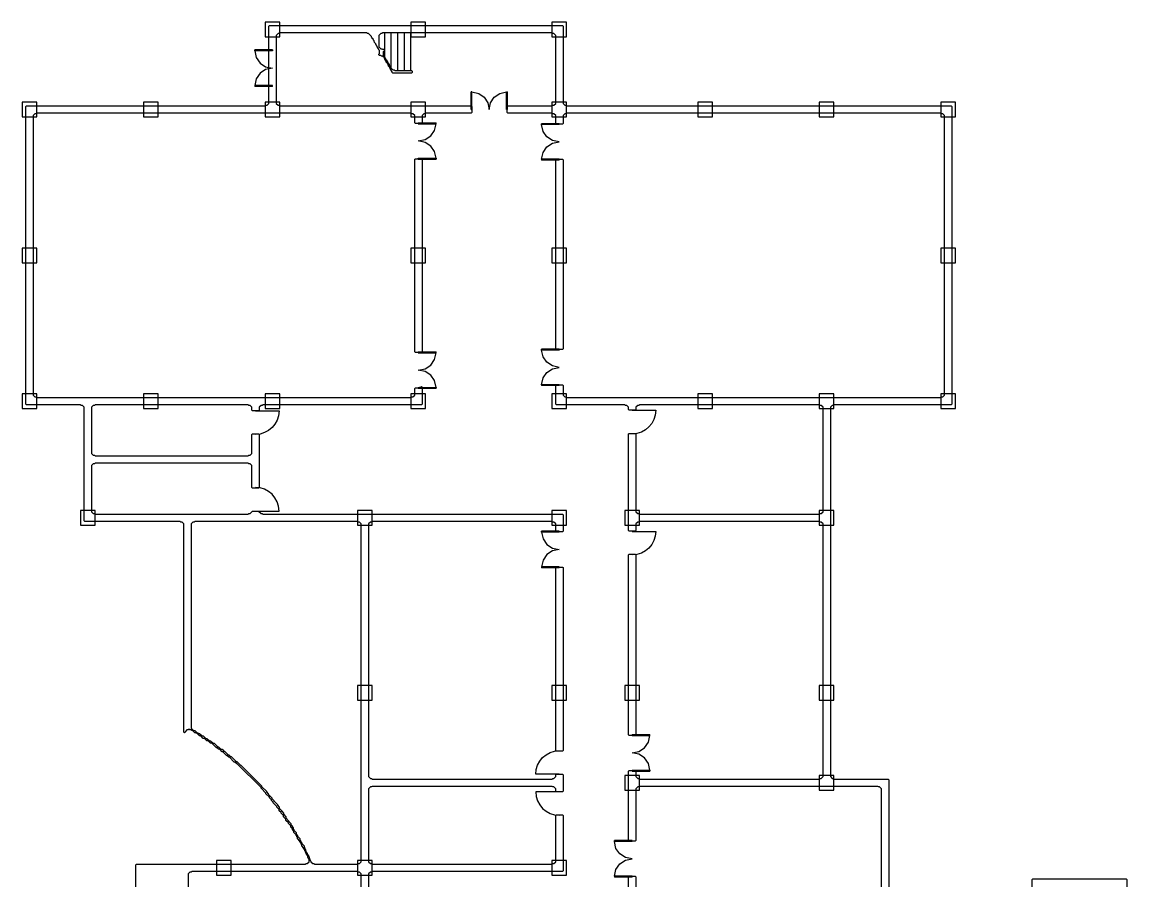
# Model space of a CAD drawing. Header units: metres. Extents: x 17250 to 146550, y 15000 to 99000.
# Drawn here: x 17250 to 62705, y 63666 to 99000 of the extents above; entities that cross this region are included whole.
import ezdxf

# ---------------------------------------------------------------- set-up
doc = ezdxf.new("R2010")
doc.units = ezdxf.units.M
for name, color, linetype in [('COL', 5, 'Continuous'), ('DOOR', 30, 'Continuous'), ('STAIR', 7, 'Continuous'), ('WALL', 8, 'Continuous')]:
    doc.layers.add(name, color=color, linetype=linetype)

msp = doc.modelspace()

# ---------------------------------------------------------------- linework, layer by layer
at = {"layer": 'COL'}
for points in [[(27250, 98400), (27850, 98400), (27850, 99000), (27250, 99000), (27250, 98400)], [(33250, 98400), (33850, 98400), (33850, 99000), (33250, 99000), (33250, 98400)], [(39050, 98400), (39650, 98400), (39650, 99000), (39050, 99000), (39050, 98400)], [(17250, 95100), (17850, 95100), (17850, 95700), (17250, 95700), (17250, 95100)], [(22250, 95100), (22850, 95100), (22850, 95700), (22250, 95700), (22250, 95100)], [(27250, 95100), (27850, 95100), (27850, 95700), (27250, 95700), (27250, 95100)], [(33250, 95100), (33850, 95100), (33850, 95700), (33250, 95700), (33250, 95100)], [(39050, 95100), (39650, 95100), (39650, 95700), (39050, 95700), (39050, 95100)], [(45050, 95100), (45650, 95100), (45650, 95700), (45050, 95700), (45050, 95100)], [(50050, 95100), (50650, 95100), (50650, 95700), (50050, 95700), (50050, 95100)], [(55050, 95100), (55650, 95100), (55650, 95700), (55050, 95700), (55050, 95100)], [(17250, 89100), (17850, 89100), (17850, 89700), (17250, 89700), (17250, 89100)], [(33250, 89100), (33850, 89100), (33850, 89700), (33250, 89700), (33250, 89100)], [(39050, 89100), (39650, 89100), (39650, 89700), (39050, 89700), (39050, 89100)], [(55050, 89100), (55650, 89100), (55650, 89700), (55050, 89700), (55050, 89100)], [(17250, 83100), (17850, 83100), (17850, 83700), (17250, 83700), (17250, 83100)], [(22250, 83100), (22850, 83100), (22850, 83700), (22250, 83700), (22250, 83100)], [(27250, 83100), (27850, 83100), (27850, 83700), (27250, 83700), (27250, 83100)], [(33250, 83100), (33850, 83100), (33850, 83700), (33250, 83700), (33250, 83100)], [(39050, 83100), (39650, 83100), (39650, 83700), (39050, 83700), (39050, 83100)], [(45050, 83100), (45650, 83100), (45650, 83700), (45050, 83700), (45050, 83100)], [(50050, 83100), (50650, 83100), (50650, 83700), (50050, 83700), (50050, 83100)], [(55050, 83100), (55650, 83100), (55650, 83700), (55050, 83700), (55050, 83100)], [(19650, 78300), (20250, 78300), (20250, 78900), (19650, 78900), (19650, 78300)], [(31050, 78300), (31650, 78300), (31650, 78900), (31050, 78900), (31050, 78300)], [(39050, 78300), (39650, 78300), (39650, 78900), (39050, 78900), (39050, 78300)], [(42050, 78300), (42650, 78300), (42650, 78900), (42050, 78900), (42050, 78300)], [(50050, 78300), (50650, 78300), (50650, 78900), (50050, 78900), (50050, 78300)], [(31050, 71100), (31650, 71100), (31650, 71700), (31050, 71700), (31050, 71100)], [(39050, 71100), (39650, 71100), (39650, 71700), (39050, 71700), (39050, 71100)], [(42050, 71100), (42650, 71100), (42650, 71700), (42050, 71700), (42050, 71100)], [(50050, 71100), (50650, 71100), (50650, 71700), (50050, 71700), (50050, 71100)], [(42650, 67400), (42650, 68000), (42050, 68000), (42050, 67400), (42650, 67400)], [(50650, 67400), (50650, 68000), (50050, 68000), (50050, 67400), (50650, 67400)], [(25250, 63900), (25850, 63900), (25850, 64500), (25250, 64500), (25250, 63900)], [(31050, 63900), (31650, 63900), (31650, 64500), (31050, 64500), (31050, 63900)], [(39050, 63900), (39650, 63900), (39650, 64500), (39050, 64500), (39050, 63900)]]:
    msp.add_lwpolyline(points, close=True, dxfattribs=at)
at = {"layer": 'DOOR'}
for points in [[(27550, 97856), (26819, 97856)], [(26819, 97818), (26819, 97856)], [(26819, 97818), (26882, 97540), (27040, 97314), (27270, 97162), (27550, 97106)], [(27550, 97818), (26819, 97818)], [(27550, 97856), (27550, 97818)], [(27550, 97106), (27270, 97050), (27040, 96898), (26882, 96672), (26819, 96393)], [(27550, 96393), (26819, 96393)], [(26819, 96393), (26819, 96356)], [(27550, 96356), (27550, 96393)], [(27550, 96356), (26819, 96356)], [(35722, 95400), (35722, 96131)], [(35759, 96131), (35722, 96131)], [(35759, 96131), (36038, 96068), (36264, 95910), (36416, 95680), (36472, 95400)], [(35759, 95400), (35759, 96131)], [(36472, 95400), (36527, 95680), (36679, 95910), (36906, 96068), (37184, 96131)], [(37184, 95400), (37184, 96131)], [(37184, 96131), (37222, 96131)], [(37222, 95400), (37222, 96131)], [(35722, 95400), (35759, 95400)], [(37222, 95400), (37184, 95400)], [(33550, 94858), (34281, 94858)], [(33550, 94858), (33550, 94820)], [(33550, 94820), (34281, 94820)], [(33550, 94108), (33830, 94163), (34060, 94315), (34218, 94541), (34281, 94820)], [(34281, 94820), (34281, 94858)], [(39350, 94820), (38619, 94820)], [(38619, 94782), (38619, 94820)], [(39350, 94782), (38619, 94782)], [(39350, 94070), (39070, 94125), (38840, 94277), (38682, 94504), (38619, 94782)], [(39350, 94820), (39350, 94782)], [(34281, 93395), (34218, 93674), (34060, 93900), (33830, 94052), (33550, 94108)], [(38619, 93357), (38682, 93636), (38840, 93862), (39070, 94014), (39350, 94070)], [(33550, 93395), (34281, 93395)], [(33550, 93358), (33550, 93395)], [(33550, 93358), (34281, 93358)], [(34281, 93395), (34281, 93358)], [(39350, 93357), (38619, 93357)], [(38619, 93357), (38619, 93320)], [(39350, 93320), (38619, 93320)], [(39350, 93320), (39350, 93357)], [(39350, 85545), (38619, 85545)], [(38619, 85507), (38619, 85545)], [(39350, 85507), (38619, 85507)], [(39350, 84795), (39070, 84851), (38840, 85003), (38682, 85229), (38619, 85507)], [(39350, 85545), (39350, 85507)], [(33550, 85432), (34281, 85432)], [(33550, 85432), (33550, 85394)], [(33550, 85394), (34281, 85394)], [(33550, 84682), (33830, 84738), (34060, 84890), (34218, 85116), (34281, 85394)], [(34281, 85394), (34281, 85432)], [(34281, 83969), (34218, 84248), (34060, 84474), (33830, 84626), (33550, 84682)], [(38619, 84082), (38682, 84361), (38840, 84587), (39070, 84739), (39350, 84795)], [(33550, 83969), (34281, 83969)], [(33550, 83932), (33550, 83969)], [(33550, 83932), (34281, 83932)], [(34281, 83969), (34281, 83932)], [(39350, 84082), (38619, 84082)], [(38619, 84082), (38619, 84045)], [(39350, 84045), (38619, 84045)], [(39350, 84045), (39350, 84082)], [(26850, 83002), (27820, 83002)], [(27820, 83002), (27800, 82807), (27744, 82624), (27654, 82460), (27536, 82316), (27392, 82198), (27228, 82108), (27045, 82052), (26850, 82032)], [(42350, 83029), (43320, 83029)], [(43320, 83029), (43300, 82834), (43244, 82651), (43154, 82487), (43036, 82343), (42892, 82225), (42728, 82135), (42545, 82079), (42350, 82059)], [(27820, 78885), (27800, 79081), (27744, 79263), (27654, 79428), (27536, 79571), (27392, 79690), (27228, 79779), (27045, 79836), (26850, 79855)], [(26850, 78885), (27820, 78885)], [(39350, 78053), (38619, 78053)], [(38619, 78015), (38619, 78053)], [(38619, 78015), (38682, 77737), (38840, 77510), (39070, 77358), (39350, 77303)], [(39350, 78015), (38619, 78015)], [(39350, 78053), (39350, 78015)], [(42350, 78047), (43320, 78047)], [(43320, 78047), (43300, 77851), (43244, 77669), (43154, 77504), (43036, 77361), (42892, 77242), (42728, 77153), (42545, 77096), (42350, 77077)], [(39350, 77303), (39070, 77247), (38840, 77095), (38682, 76869), (38619, 76590)], [(39350, 76590), (38619, 76590)], [(38619, 76590), (38619, 76553)], [(39350, 76553), (38619, 76553)], [(39350, 76553), (39350, 76590)], [(42350, 69684), (43081, 69684)], [(42350, 69684), (42350, 69646)], [(42350, 69646), (43081, 69646)], [(42350, 68934), (42630, 68989), (42860, 69141), (43018, 69368), (43081, 69646)], [(43081, 69646), (43081, 69684)], [(38380, 68051), (38400, 68247), (38456, 68429), (38546, 68594), (38664, 68737), (38808, 68856), (38972, 68945), (39155, 69002), (39350, 69021)], [(43081, 68221), (43018, 68500), (42860, 68726), (42630, 68878), (42350, 68934)], [(42350, 68221), (43081, 68221)], [(42350, 68184), (42350, 68221)], [(42350, 68184), (43081, 68184)], [(43081, 68221), (43081, 68184)], [(39350, 68051), (38380, 68051)], [(39350, 67337), (38380, 67337)], [(38380, 67337), (38400, 67141), (38456, 66959), (38546, 66795), (38664, 66651), (38808, 66533), (38972, 66443), (39155, 66387), (39350, 66367)], [(42350, 65322), (41619, 65322)], [(41619, 65285), (41619, 65322)], [(42350, 65285), (41619, 65285)], [(42350, 64572), (42070, 64628), (41840, 64780), (41682, 65006), (41619, 65285)], [(42350, 65322), (42350, 65285)], [(41619, 63860), (41682, 64138), (41840, 64365), (42070, 64517), (42350, 64572)], [(42350, 63860), (41619, 63860)], [(41619, 63860), (41619, 63822)], [(42350, 63822), (41619, 63822)], [(42350, 63822), (42350, 63860)]]:
    msp.add_lwpolyline(points, dxfattribs=at)
at = {"layer": 'STAIR'}
for p, q in [((32170, 97521), (32170, 98580)), ((32440, 97054), (32440, 98580)), ((32710, 96990), (32710, 98580)), ((32980, 96990), (32980, 98580)), ((33250, 96990), (33250, 98580))]:
    msp.add_line(p, q, dxfattribs=at)
at = {"layer": 'WALL'}
for points in [[(21930, 49680), (21930, 64330), (21955, 64355), (28905, 64355), (28930, 64380), (28980, 64380), (29055, 64455), (29055, 64555), (29030, 64580), (29030, 64605), (29005, 64630), (29005, 64680), (28980, 64705), (28980, 64730), (28955, 64755), (28955, 64780), (28930, 64805), (28930, 64830), (28905, 64855), (28905, 64880), (28880, 64905), (28880, 64930), (28855, 64955), (28855, 64980), (28830, 65005), (28830, 65030), (28755, 65105), (28755, 65155), (28730, 65180), (28730, 65205), (28705, 65230), (28705, 65255), (28680, 65280), (28680, 65305), (28580, 65405), (28580, 65455), (28555, 65480), (28555, 65505), (28530, 65530), (28530, 65555), (28430, 65655), (28430, 65705), (28405, 65730), (28405, 65755), (28355, 65805), (28355, 65830), (28305, 65880), (28305, 65930), (28205, 66030), (28205, 66055), (28105, 66155), (28105, 66205), (28005, 66305), (28005, 66355), (27905, 66455), (27905, 66480), (27830, 66555), (27830, 66605), (27730, 66705), (27730, 66730), (27580, 66880), (27580, 66905), (27505, 66980), (27505, 67005), (27430, 67080), (27430, 67105), (27280, 67255), (27280, 67280), (27080, 67480), (27080, 67505), (26105, 68480), (26080, 68480), (26005, 68555), (25980, 68555), (25780, 68755), (25755, 68755), (25680, 68830), (25655, 68830), (25505, 68980), (25480, 68980), (25380, 69080), (25330, 69080), (25255, 69155), (25230, 69155), (25055, 69330), (25005, 69330), (24905, 69430), (24855, 69430), (24755, 69530), (24705, 69530), (24605, 69630), (24555, 69630), (24455, 69730), (24430, 69730), (24405, 69755), (24355, 69755), (24255, 69855), (24230, 69855), (24205, 69880), (24155, 69880), (24130, 69905), (24105, 69905), (24080, 69880), (24030, 69880), (23955, 69805), (23955, 69780), (23930, 69755), (23905, 69780), (23905, 78355), (23830, 78430), (23780, 78430), (23755, 78455), (19830, 78455), (19805, 78480), (19805, 83155), (19730, 83230), (19680, 83230), (19655, 83255), (17430, 83255), (17405, 83280), (17405, 95530), (17430, 95555), (27255, 95555), (27280, 95580), (27330, 95580), (27405, 95655), (27405, 98830), (27430, 98855), (39480, 98855), (39505, 98830), (39505, 95655), (39580, 95580), (39630, 95580), (39655, 95555), (55480, 95555), (55505, 95530), (55505, 83280), (55480, 83255), (50655, 83255), (50630, 83230), (50580, 83230), (50505, 83155), (50505, 67955), (50580, 67880), (50630, 67880), (50655, 67855), (52880, 67855), (52905, 67830), (52905, 62055)], [(52605, 62055), (52605, 67455), (52530, 67530), (52480, 67530), (52455, 67555), (42655, 67555), (42630, 67530), (42580, 67530), (42505, 67455), (42505, 65330), (42480, 65305), (42230, 65305), (42205, 65330), (42205, 68180), (42230, 68205), (42480, 68205), (42505, 68180), (42505, 67955), (42580, 67880), (42630, 67880), (42655, 67855), (50055, 67855), (50080, 67880), (50130, 67880), (50205, 67955), (50205, 78355), (50130, 78430), (50080, 78430), (50055, 78455), (42655, 78455), (42630, 78430), (42580, 78430), (42505, 78355), (42505, 78080), (42480, 78055), (42230, 78055), (42205, 78080), (42205, 82055), (42230, 82080), (42480, 82080), (42505, 82055), (42505, 78855), (42580, 78780), (42630, 78780), (42655, 78755), (50055, 78755), (50080, 78780), (50130, 78780), (50205, 78855), (50205, 83155), (50130, 83230), (50080, 83230), (50055, 83255), (42655, 83255), (42630, 83230), (42580, 83230), (42505, 83155), (42505, 83055), (42480, 83030), (42230, 83030), (42205, 83055), (42205, 83155), (42130, 83230), (42080, 83230), (42055, 83255), (39230, 83255), (39205, 83280), (39205, 84055), (39230, 84080), (39480, 84080), (39505, 84055), (39505, 83655), (39580, 83580), (39630, 83580), (39655, 83555), (55055, 83555), (55080, 83580), (55130, 83580), (55205, 83655), (55205, 95155), (55130, 95230), (55080, 95230), (55055, 95255), (39655, 95255), (39630, 95230), (39580, 95230), (39505, 95155), (39505, 94830), (39480, 94805), (39230, 94805), (39205, 94830), (39205, 95155), (39130, 95230), (39080, 95230), (39055, 95255), (37230, 95255), (37205, 95280), (37205, 95530), (37230, 95555), (39055, 95555), (39080, 95580), (39130, 95580), (39205, 95655), (39205, 98455), (39130, 98530), (39080, 98530), (39055, 98555), (32080, 98555), (32055, 98530), (32005, 98530), (31930, 98455), (31930, 97980), (32005, 97905), (32055, 97905), (32080, 97880), (32130, 97880), (32155, 97855), (32155, 97830), (32105, 97780), (32105, 97655), (32155, 97605), (32155, 97580), (32180, 97555), (32180, 97530), (32205, 97505), (32205, 97480), (32255, 97430), (32255, 97405), (32280, 97380), (32280, 97355), (32305, 97330), (32305, 97305), (32355, 97255), (32355, 97230), (32380, 97205), (32380, 97180), (32405, 97155), (32405, 97130), (32505, 97030), (32555, 97030), (32580, 97005), (33280, 97005), (33305, 96980), (33305, 96930), (33280, 96905), (32505, 96905), (32480, 96930), (32480, 96955), (32430, 97005), (32430, 97030), (32405, 97055), (32405, 97080), (32380, 97105), (32380, 97130), (32330, 97180), (32330, 97205), (32305, 97230), (32305, 97255), (32280, 97280), (32280, 97305), (32230, 97355), (32230, 97380), (32205, 97405), (32205, 97430), (32180, 97455), (32180, 97480), (32155, 97505), (32155, 97530), (32080, 97605), (32030, 97605), (32005, 97630), (31955, 97630), (31930, 97655), (31930, 97680), (31955, 97705), (31955, 97830), (31930, 97855), (31930, 97880), (31905, 97905), (31905, 97930), (31855, 97980), (31855, 98005), (31830, 98030), (31830, 98055), (31805, 98080), (31805, 98105), (31755, 98155), (31755, 98180), (31730, 98205), (31730, 98230), (31705, 98255), (31705, 98280), (31655, 98330), (31655, 98355), (31630, 98380), (31630, 98405), (31505, 98530), (31455, 98530), (31430, 98555), (27855, 98555), (27830, 98530), (27780, 98530), (27705, 98455), (27705, 95655), (27780, 95580), (27830, 95580), (27855, 95555), (35730, 95555), (35755, 95530), (35755, 95280), (35730, 95255), (33855, 95255), (33830, 95230), (33780, 95230), (33705, 95155), (33705, 94855), (33680, 94830), (33430, 94830), (33405, 94855), (33405, 95155), (33330, 95230), (33280, 95230), (33255, 95255), (17855, 95255), (17830, 95230), (17780, 95230), (17705, 95155), (17705, 83655), (17780, 83580), (17830, 83580), (17855, 83555), (33255, 83555), (33280, 83580), (33330, 83580), (33405, 83655), (33405, 83930), (33430, 83955), (33580, 83955), (33605, 83980), (33655, 83980), (33680, 84005), (33705, 83980), (33705, 83280), (33680, 83255), (27155, 83255), (27130, 83230), (27080, 83230), (27005, 83155), (27005, 83030), (26980, 83005), (26730, 83005), (26705, 83030), (26705, 83155), (26630, 83230), (26580, 83230), (26555, 83255), (20255, 83255), (20230, 83230), (20180, 83230), (20105, 83155), (20105, 81255), (20180, 81180), (20230, 81180), (20255, 81155), (26555, 81155), (26580, 81180), (26630, 81180), (26705, 81255), (26705, 82030), (26730, 82055), (26980, 82055), (27005, 82030), (27005, 79855), (26980, 79830), (26730, 79830), (26705, 79855), (26705, 80755), (26630, 80830), (26580, 80830), (26555, 80855), (20255, 80855), (20230, 80830), (20180, 80830), (20105, 80755), (20105, 78855), (20180, 78780), (20230, 78780), (20255, 78755), (26555, 78755), (26580, 78780), (26630, 78780), (26730, 78880), (26980, 78880), (27080, 78780), (27130, 78780), (27155, 78755), (39480, 78755), (39505, 78730), (39505, 78055), (39480, 78030), (39230, 78030), (39205, 78055), (39205, 78355), (39130, 78430), (39080, 78430), (39055, 78455), (31655, 78455), (31630, 78430), (31580, 78430), (31505, 78355), (31505, 67955), (31580, 67880), (31630, 67880), (31655, 67855), (39055, 67855), (39080, 67880), (39130, 67880), (39205, 67955), (39205, 68030), (39230, 68055), (39480, 68055), (39505, 68030), (39505, 67355), (39480, 67330), (39230, 67330), (39205, 67355), (39205, 67455), (39130, 67530), (39080, 67530), (39055, 67555), (31655, 67555), (31630, 67530), (31580, 67530), (31505, 67455), (31505, 64455), (31580, 64380), (31630, 64380), (31655, 64355), (39055, 64355), (39080, 64380), (39130, 64380), (39205, 64455), (39205, 66355), (39230, 66380), (39480, 66380), (39505, 66355), (39505, 64080), (39480, 64055), (31655, 64055), (31630, 64030), (31580, 64030), (31505, 63955), (31505, 60530)], [(31205, 60530), (31205, 63955), (31130, 64030), (31080, 64030), (31055, 64055), (24230, 64055), (24205, 64030), (24155, 64030), (24080, 63955), (24080, 50055)], [(42205, 61680), (42205, 63830), (42230, 63855), (42480, 63855), (42505, 63830), (42505, 62055)], [(58805, 62055), (58805, 63730), (58830, 63755), (62680, 63755), (62705, 63730), (62705, 62055)]]:
    msp.add_lwpolyline(points, dxfattribs=at)
for points in [[(33430, 85405), (33405, 85430), (33405, 93355), (33430, 93380), (33680, 93380), (33705, 93355), (33705, 85430), (33680, 85405)], [(39230, 85530), (39205, 85555), (39205, 93330), (39230, 93355), (39480, 93355), (39505, 93330), (39505, 85555), (39480, 85530)], [(29255, 64380), (29280, 64355), (31055, 64355), (31080, 64380), (31130, 64380), (31205, 64455), (31205, 78355), (31130, 78430), (31080, 78430), (31055, 78455), (24355, 78455), (24330, 78430), (24280, 78430), (24205, 78355), (24205, 69955), (24305, 69855), (24355, 69855), (24455, 69755), (24480, 69755), (24505, 69730), (24555, 69730), (24655, 69630), (24705, 69630), (24805, 69530), (24855, 69530), (24955, 69430), (25005, 69430), (25105, 69330), (25155, 69330), (25305, 69180), (25330, 69180), (25430, 69080), (25480, 69080), (25555, 69005), (25580, 69005), (25730, 68855), (25755, 68855), (25830, 68780), (25855, 68780), (26055, 68580), (26080, 68580), (26230, 68430), (26255, 68430), (27105, 67580), (27105, 67555), (27305, 67355), (27305, 67330), (27380, 67255), (27380, 67230), (27530, 67080), (27530, 67055), (27605, 66980), (27605, 66955), (27755, 66805), (27755, 66780), (27830, 66705), (27830, 66655), (27930, 66555), (27930, 66530), (28005, 66455), (28005, 66405), (28105, 66305), (28105, 66255), (28230, 66130), (28230, 66105), (28305, 66030), (28305, 65980), (28355, 65930), (28355, 65905), (28405, 65855), (28405, 65805), (28430, 65780), (28430, 65755), (28530, 65655), (28530, 65605), (28555, 65580), (28555, 65555), (28580, 65530), (28580, 65505), (28680, 65405), (28680, 65355), (28705, 65330), (28705, 65305), (28730, 65280), (28730, 65255), (28755, 65230), (28755, 65205), (28855, 65105), (28855, 65055), (28880, 65030), (28880, 64980), (28905, 64955), (28905, 64930), (28930, 64905), (28930, 64880), (28955, 64855), (28955, 64830), (28980, 64805), (28980, 64780), (29005, 64755), (29005, 64730), (29030, 64705), (29030, 64680), (29055, 64655), (29055, 64630), (29080, 64605), (29080, 64555), (29105, 64530), (29105, 64505), (29130, 64480), (29130, 64455), (29205, 64380)], [(42230, 69655), (42205, 69680), (42205, 77080), (42230, 77105), (42480, 77105), (42505, 77080), (42505, 69680), (42480, 69655)], [(39230, 69005), (39205, 69030), (39205, 76555), (39230, 76580), (39480, 76580), (39505, 76555), (39505, 69030), (39480, 69005)]]:
    msp.add_lwpolyline(points, close=True, dxfattribs=at)

doc.saveas('drawing.dxf')
